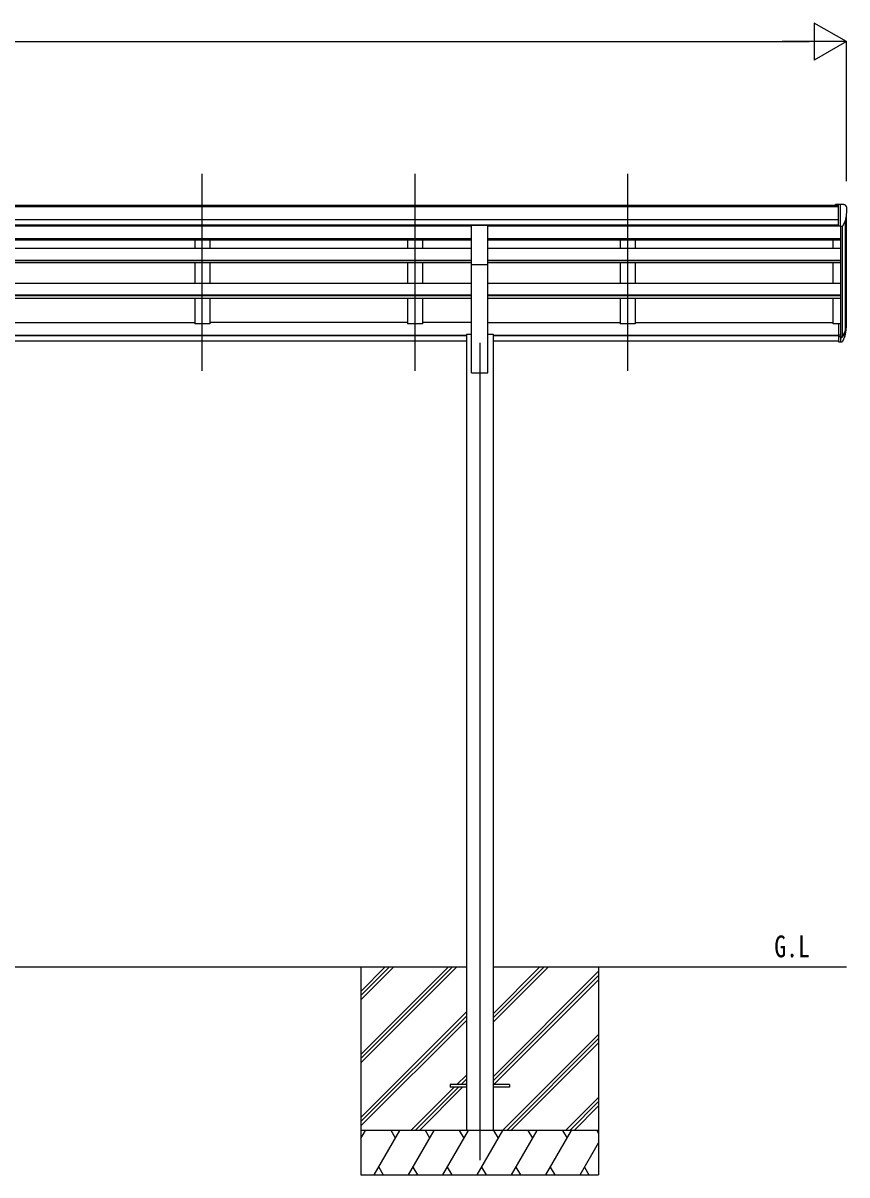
# Model space of a CAD drawing. Units: millimetres, scale not verified. Extents: x -10512 to 10512, y -7425 to 7425.
# Drawn here: x -276 to 2497, y -3841 to 36 of the extents above; entities that cross this region are included whole.
import ezdxf
from ezdxf.enums import TextEntityAlignment as Align

# ---------------------------------------------------------------- set-up
doc = ezdxf.new("R2010")
doc.units = ezdxf.units.MM
doc.header["$LTSCALE"] = 30
for name, color, linetype in [('0-2_USER1', 3, 'Continuous'), ('0-3_YKK_12', 2, 'Continuous'), ('0-4_YKK_13', 4, 'Continuous'), ('0-5_YKK_A1', 4, 'Continuous'), ('0-6_YKK_D', 6, 'Continuous')]:
    doc.layers.add(name, color=color, linetype=linetype)
doc.styles.add('ＭＳ ゴシック', font='')
doc.styles.get('ＭＳ ゴシック').set_extended_font_data('MS Gothic')

msp = doc.modelspace()

# ---------------------------------------------------------------- linework, layer by layer
at = {"layer": '0-3_YKK_12'}
for p, q in [((327.08, -1134.54), (327.08, -472.01)), ((1043.08, -1134.54), (1043.08, -472.01)), ((1759.08, -1134.54), (1759.08, -472.01)), ((1261.08, -1040.75), (1261.08, -3790.74))]:
    msp.add_line(p, q, dxfattribs=at)
at = {"layer": '0-4_YKK_13'}
for p, q in [((2468.58, -575.02), (2458.58, -575.11)), ((2458.58, -576.62), (2458.58, -575.11)), ((2468.58, -647), (2468.58, -575.02)), ((2487.08, -575.02), (2468.58, -575.02)), ((2475.08, -648), (2475.08, -575.02)), ((2487.08, -575.02), (2489.41, -575.16)), ((2490.17, -575.59), (2494.24, -581.4)), ((2497.08, -584.39), (2497.08, -585.02)), ((1233.58, -644.89), (1288.58, -644.89)), ((1233.58, -776.96), (1233.58, -644.89)), ((1288.58, -776.96), (1288.58, -644.89)), ((2468.58, -647), (2475.08, -647)), ((2475.08, -648), (2480.29, -647.69)), ((2482.7, -646.19), (2491.98, -630.13)), ((1233.58, -776.96), (1288.58, -776.96)), ((2468.58, -975.45), (2468.58, -1036.51)), ((2468.58, -975.45), (2475.08, -975.45)), ((2475.08, -975.45), (2475.08, -1037.33)), ((2481.51, -1019.41), (2491.27, -1001)), ((2492.69, -1001.49), (2482.52, -1020.66)), ((2468.58, -1013.76), (2475.08, -1013.76)), ((2468.58, -1019.16), (2475.08, -1019.16)), ((2468.58, -1036.51), (2475.08, -1036.51)), ((2475.08, -1020.16), (2480.21, -1020.16)), ((2475.08, -1022.16), (2479.92, -1022.16)), ((2475.08, -1037.33), (2479.92, -1037.33)), ((2490.1, -1018.34), (2482.52, -1035.83)), ((1161.08, -3536.25), (1161.08, -3545.25)), ((1215.88, -3536.25), (1161.08, -3536.25)), ((1215.88, -3545.25), (1161.08, -3545.25)), ((1361.08, -3536.25), (1306.28, -3536.25)), ((1361.08, -3545.25), (1306.28, -3545.25)), ((1361.08, -3536.25), (1361.08, -3545.25))]:
    msp.add_line(p, q, dxfattribs=at)
for centre, radius, start, end in [((2489.35, -576.16), 1, 35, 86.5), ((2494.08, -584.39), 3, 0, 87), ((2295.08, -585.02), 202, 347.09739, 0), ((2480.11, -644.69), 3, 273.5, 330), ((2361.86, -982.27), 133.22, 344.28698, 356.72013), ((2407.13, -975.04), 88.05, 342.78929, 2.77608), ((2406.42, -979.32), 89.07, 345.58812, 5.50424), ((2479.92, -1019.16), 3, 270, 330), ((2479.92, -1034.33), 3, 270, 330), ((2480.21, -1018.66), 1.5, 270, 330)]:
    msp.add_arc(centre, radius, start, end, dxfattribs=at)
at = {"layer": '0-5_YKK_A1'}
for p, q in [((-3246.42, -576.62), (2468.58, -576.62)), ((-3246.42, -581.97), (2468.58, -581.97)), ((2495.08, -977.62), (2495.08, -613.38)), ((-3246.42, -625.5), (2468.58, -625.5)), ((-3246.42, -643.17), (2468.58, -643.17)), ((-2011.42, -645.55), (767.08, -645.66)), ((1233.58, -648.01), (-2011.42, -648.01)), ((302.08, -645.55), (302.08, -648.01)), ((352.08, -645.55), (352.08, -648.01)), ((1233.58, -645.66), (767.08, -645.66)), ((1018.08, -645.55), (1018.08, -648.01)), ((1068.08, -645.55), (1068.08, -648.01)), ((2468.58, -645.66), (1288.58, -645.66)), ((2475.08, -648.01), (1288.58, -648.01)), ((1734.08, -645.55), (1734.08, -648.01)), ((1784.08, -645.55), (1784.08, -648.01)), ((2475.08, -648), (2475.08, -975.45)), ((2481.08, -647.53), (2481.08, -1019.89)), ((2490.8, -632.18), (2490.8, -1001.88)), ((1233.58, -690.21), (-2011.42, -690.21)), ((1233.58, -691.6), (-2011.42, -691.6)), ((1233.58, -695.29), (-2011.42, -695.29)), ((302.08, -695.29), (302.08, -722.54)), ((352.08, -695.29), (352.08, -722.54)), ((1018.08, -695.29), (1018.08, -722.54)), ((1068.08, -695.29), (1068.08, -722.54)), ((2475.08, -690.21), (1288.58, -690.21)), ((2475.08, -691.6), (1288.58, -691.6)), ((2475.08, -695.29), (1288.58, -695.29)), ((1734.08, -695.29), (1734.08, -722.54)), ((1784.08, -695.29), (1784.08, -722.54)), ((2450.08, -722.54), (2450.08, -695.29)), ((1233.58, -722.54), (-2011.42, -722.54)), ((2475.08, -722.54), (1288.58, -722.54)), ((1233.58, -763.26), (-2011.42, -763.26)), ((1233.58, -764.75), (-2011.42, -764.75)), ((1233.58, -771.56), (-2011.42, -771.56)), ((302.08, -771.56), (302.08, -841.05)), ((352.08, -771.56), (352.08, -841.05)), ((1018.08, -771.56), (1018.08, -841.05)), ((1068.08, -771.56), (1068.08, -841.05)), ((2475.08, -763.26), (1288.58, -763.26)), ((2475.08, -764.75), (1288.58, -764.75)), ((2475.08, -771.56), (1288.58, -771.56)), ((1734.08, -771.56), (1734.08, -841.05)), ((1784.08, -771.56), (1784.08, -841.05)), ((2450.08, -841.05), (2450.08, -771.56)), ((1233.58, -1140.75), (1233.58, -776.8)), ((1288.58, -1140.75), (1288.58, -776.8)), ((1233.58, -841.05), (-2011.42, -841.05)), ((2475.08, -841.05), (1288.58, -841.05)), ((1233.58, -880.36), (-2011.42, -880.36)), ((1233.58, -881.84), (-2011.42, -881.84)), ((1233.58, -891.32), (-2011.42, -891.32)), ((302.08, -891.32), (302.08, -976.28)), ((1018.08, -891.32), (1018.08, -976.28)), ((2475.08, -880.36), (1288.58, -880.36)), ((2475.08, -881.84), (1288.58, -881.84)), ((2475.08, -891.32), (1288.58, -891.32)), ((1734.08, -891.32), (1734.08, -976.28)), ((2450.08, -976.28), (2450.08, -891.32)), ((-363.92, -971.48), (302.08, -971.48)), ((1018.08, -971.48), (352.08, -971.48)), ((1233.58, -971.48), (1068.08, -971.48)), ((1288.58, -971.48), (1734.08, -971.48)), ((1784.08, -971.48), (2450.08, -971.48)), ((2468.58, -976.28), (2450.08, -976.28)), ((1215.88, -1015.78), (-1993.72, -1015.78)), ((1215.88, -1017.16), (-1993.72, -1017.16)), ((1215.88, -1034.34), (-1993.72, -1034.34)), ((1215.88, -1010.75), (1233.58, -1010.75)), ((1215.88, -1010.75), (1215.88, -3690.74)), ((1288.58, -1010.75), (1306.28, -1010.75)), ((1306.28, -1010.75), (1306.28, -3690.74)), ((2468.58, -1015.78), (1306.28, -1015.78)), ((2468.58, -1017.16), (1306.28, -1017.16)), ((2468.58, -1034.34), (1306.28, -1034.34)), ((1233.58, -1140.75), (1288.58, -1140.75)), ((-1993.72, -3140.75), (1215.88, -3140.75)), ((861.08, -3140.75), (861.08, -3840.74)), ((861.08, -3434.92), (1155.26, -3140.75)), ((861.08, -3449.06), (1169.4, -3140.75)), ((861.08, -3463.21), (1183.54, -3140.75)), ((861.08, -3251.08), (971.41, -3140.75)), ((861.08, -3236.93), (957.27, -3140.75)), ((861.08, -3222.79), (943.13, -3140.75)), ((1306.28, -3140.75), (2495.08, -3140.75)), ((1306.28, -3326.38), (1491.91, -3140.75)), ((1306.28, -3312.23), (1477.77, -3140.75)), ((1306.28, -3298.09), (1463.63, -3140.75)), ((1306.28, -3510.22), (1661.08, -3155.42)), ((1306.28, -3524.36), (1661.08, -3169.57)), ((1661.08, -3140.75), (1661.08, -3840.74)), ((1308.54, -3536.25), (1661.08, -3183.71)), ((861.08, -3647.05), (1215.88, -3292.26)), ((861.08, -3661.2), (1215.88, -3306.4)), ((861.08, -3675.34), (1215.88, -3320.54)), ((1337.89, -3690.74), (1661.08, -3367.56)), ((1352.03, -3690.74), (1661.08, -3381.7)), ((1366.17, -3690.74), (1661.08, -3395.84)), ((1184.02, -3536.25), (1215.88, -3504.39)), ((1198.16, -3536.25), (1215.88, -3518.53)), ((1029.52, -3690.74), (1175.02, -3545.25)), ((1043.66, -3690.74), (1189.16, -3545.25)), ((1057.81, -3690.74), (1203.31, -3545.25)), ((1212.31, -3536.25), (1215.88, -3532.67)), ((1550.02, -3690.74), (1661.08, -3579.69)), ((1564.16, -3690.74), (1661.08, -3593.83)), ((1578.31, -3690.74), (1661.08, -3607.97)), ((1661.08, -3690.74), (861.08, -3690.74)), ((861.08, -3718.25), (876.96, -3690.74)), ((905.83, -3840.74), (992.43, -3690.74)), ((977.43, -3716.73), (962.43, -3690.74)), ((1021.3, -3840.74), (1107.9, -3690.74)), ((1092.9, -3716.73), (1077.9, -3690.74)), ((1136.77, -3840.74), (1223.37, -3690.74)), ((1208.37, -3716.73), (1193.37, -3690.74)), ((1252.24, -3840.74), (1338.84, -3690.74)), ((1323.84, -3716.73), (1308.84, -3690.74)), ((1367.71, -3840.74), (1454.31, -3690.74)), ((1439.31, -3716.73), (1424.31, -3690.74)), ((1483.18, -3840.74), (1569.78, -3690.74)), ((1539.78, -3690.74), (1554.78, -3716.73)), ((1655.25, -3690.74), (1661.08, -3700.84)), ((1598.65, -3840.74), (1661.08, -3732.61)), ((920.82, -3814.77), (935.82, -3840.74)), ((1036.29, -3814.77), (1051.29, -3840.74)), ((1151.77, -3814.76), (1166.77, -3840.74)), ((1267.24, -3814.76), (1282.23, -3840.74)), ((1382.71, -3814.76), (1397.7, -3840.74)), ((1498.18, -3814.77), (1513.17, -3840.74)), ((1613.64, -3814.77), (1628.64, -3840.74)), ((861.08, -3840.74), (1661.08, -3840.74))]:
    msp.add_line(p, q, dxfattribs=at)
for points in [[(352.08, -891.32), (352.08, -976.28), (302.08, -976.28)], [(1068.08, -891.32), (1068.08, -976.28), (1018.08, -976.28)], [(1784.08, -891.32), (1784.08, -976.28), (1734.08, -976.28)]]:
    msp.add_lwpolyline(points, dxfattribs=at)
at = {"layer": '0-6_YKK_D'}
for p, q in [((2495.08, -26.62), (2386.83, 35.88)), ((2386.83, 35.88), (2386.83, -89.12)), ((-3147.92, -26.62), (2370.08, -26.62)), ((2495.08, -26.62), (2278.57, -26.62)), ((2495.08, -26.62), (2386.83, -89.12)), ((2495.08, -496.46), (2495.08, -25.62))]:
    msp.add_line(p, q, dxfattribs=at)

# ---------------------------------------------------------------- texts
at = {"layer": '0-2_USER1', "style": 'ＭＳ ゴシック', "width": 0.8}
msp.add_text('G.L', height=73.31, dxfattribs=at).set_placement((2252.44, -3130.14), align=Align.BOTTOM_LEFT)

doc.saveas('drawing.dxf')
